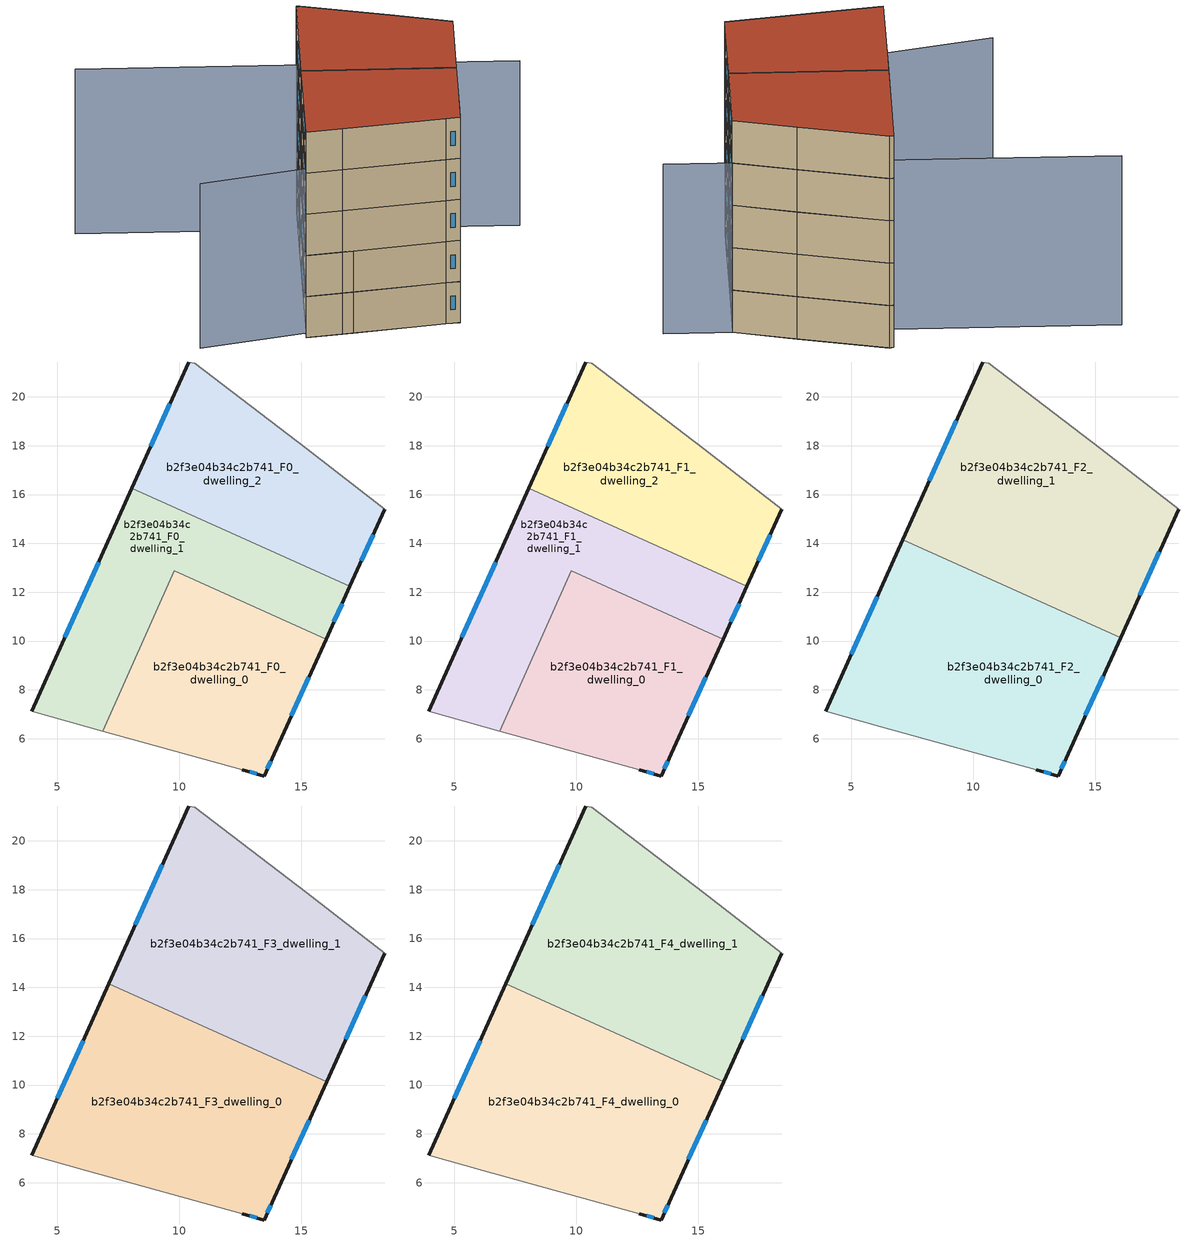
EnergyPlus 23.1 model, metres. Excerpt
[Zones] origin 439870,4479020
b2f3e04b34c2b741_F0_dwelling_0
 floor ground (EU_floor_Construction): 13.88,5.38 16.01,10.08 9.8,12.87 6.86,6.31 12.58,4.72 13.48,4.47 z0
 wall outside (EU_wall_Construction): 16.01,10.08 13.88,5.38 13.48,4.47 12.58,4.72 z0:3
 wall adiabatic (EU_wall_Construction): 12.58,4.72 6.86,6.31 z0:3
 wall to b2f3e04b34c2b741_F0_dwelling_1 (EU_wall_Construction): 6.86,6.31 9.8,12.87 16.01,10.08 z0:3
 window (EU_Window_Construction): 13.18,4.56 12.88,4.64 / 15.3,8.52 14.59,6.94 / 13.75,5.08 13.61,4.77 z0.99:2.01
b2f3e04b34c2b741_F0_dwelling_1
 floor ground (EU_floor_Construction): 16.01,10.08 16.99,12.25 8.06,16.26 3.96,7.12 6.2,6.5 6.86,6.31 9.8,12.87 z0
 wall outside (EU_wall_Construction): 3.96,7.12 8.06,16.26 / 16.99,12.25 16.01,10.08 z0:3
 wall adiabatic (EU_wall_Construction): 6.86,6.31 6.2,6.5 3.96,7.12 z0:3
 wall to b2f3e04b34c2b741_F0_dwelling_2 (EU_wall_Construction): 8.06,16.26 16.99,12.25 z0:3
 window (EU_Window_Construction): 5.32,10.15 6.7,13.23 / 16.66,11.53 16.33,10.8 z0.99:2.01
b2f3e04b34c2b741_F0_dwelling_2
 floor ground (EU_floor_Construction): 16.99,12.25 18.41,15.39 15.21,17.88 10.64,21.37 10.38,21.43 8.06,16.26 z0
 wall outside (EU_wall_Construction): 18.41,15.39 16.99,12.25 / 8.06,16.26 10.38,21.43 z0:3
 wall adiabatic (EU_wall_Construction): 10.38,21.43 10.64,21.37 15.21,17.88 18.41,15.39 z0:3
 window (EU_Window_Construction): 17.94,14.35 17.46,13.29 / 8.83,17.97 9.61,19.71 z0.99:2.01
b2f3e04b34c2b741_F1_dwelling_0
 floor to b2f3e04b34c2b741_F0_dwelling_0 (EU_floor_Construction): 13.88,5.38 16.01,10.08 9.8,12.87 6.86,6.31 12.58,4.72 13.48,4.47 z3
 wall outside (EU_wall_Construction): 16.01,10.08 13.88,5.38 13.48,4.47 12.58,4.72 z3:6
 wall adiabatic (EU_wall_Construction): 12.58,4.72 6.86,6.31 z3:6
 wall to b2f3e04b34c2b741_F1_dwelling_1 (EU_wall_Construction): 6.86,6.31 9.8,12.87 16.01,10.08 z3:6
 window (EU_Window_Construction): 13.18,4.56 12.88,4.64 / 15.3,8.52 14.59,6.94 / 13.75,5.08 13.61,4.77 z3.99:5.01
b2f3e04b34c2b741_F1_dwelling_1
 floor to b2f3e04b34c2b741_F0_dwelling_1 (EU_floor_Construction): 16.01,10.08 16.99,12.25 8.06,16.26 3.96,7.12 6.2,6.5 6.86,6.31 9.8,12.87 z3
 wall outside (EU_wall_Construction): 3.96,7.12 8.06,16.26 / 16.99,12.25 16.01,10.08 z3:6
 wall adiabatic (EU_wall_Construction): 6.86,6.31 6.2,6.5 3.96,7.12 z3:6
 wall to b2f3e04b34c2b741_F1_dwelling_2 (EU_wall_Construction): 8.06,16.26 16.99,12.25 z3:6
 window (EU_Window_Construction): 5.32,10.15 6.7,13.23 / 16.66,11.53 16.33,10.8 z3.99:5.01
b2f3e04b34c2b741_F1_dwelling_2
 floor to b2f3e04b34c2b741_F0_dwelling_2 (EU_floor_Construction): 16.99,12.25 18.41,15.39 15.21,17.88 10.63,21.37 10.38,21.43 8.06,16.26 z3
 wall outside (EU_wall_Construction): 18.41,15.39 16.99,12.25 / 8.06,16.26 10.38,21.43 z3:6
 wall adiabatic (EU_wall_Construction): 10.38,21.43 10.64,21.37 15.21,17.88 18.41,15.39 z3:6
 window (EU_Window_Construction): 17.94,14.35 17.46,13.29 / 8.83,17.97 9.61,19.71 z3.99:5.01
b2f3e04b34c2b741_F2_dwelling_0
 floor to b2f3e04b34c2b741_F1_dwelling_0 (EU_floor_Construction): 13.88,5.38 16.01,10.08 9.8,12.87 6.86,6.31 12.58,4.72 13.48,4.47 z6
 floor to b2f3e04b34c2b741_F1_dwelling_1 (EU_floor_Construction): 16.01,10.08 16.03,10.14 7.11,14.14 3.96,7.12 6.2,6.5 6.86,6.31 9.8,12.87 z6
 wall outside (EU_wall_Construction): 3.96,7.12 7.11,14.14 / 16.03,10.14 13.88,5.38 13.48,4.47 12.58,4.72 z6:9
 wall adiabatic (EU_wall_Construction): 12.58,4.72 6.2,6.5 3.96,7.12 z6:9
 wall to b2f3e04b34c2b741_F2_dwelling_1 (EU_wall_Construction): 7.11,14.14 16.03,10.14 z6:9
 window (EU_Window_Construction): 5,9.45 6.07,11.82 / 15.32,8.56 14.59,6.96 / 13.75,5.08 13.61,4.77 / 13.18,4.56 12.88,4.64 z6.99:8.01
b2f3e04b34c2b741_F2_dwelling_1
 floor to b2f3e04b34c2b741_F1_dwelling_1 (EU_floor_Construction): 16.03,10.14 16.99,12.25 8.06,16.26 7.11,14.14 z6
 floor to b2f3e04b34c2b741_F1_dwelling_2 (EU_floor_Construction): 16.99,12.25 18.41,15.39 15.21,17.88 10.63,21.37 10.38,21.43 8.06,16.26 z6
 wall outside (EU_wall_Construction): 18.41,15.39 16.03,10.14 / 7.11,14.14 10.38,21.43 z6:9
 wall adiabatic (EU_wall_Construction): 10.38,21.43 10.64,21.37 15.21,17.88 18.41,15.39 z6:9
 window (EU_Window_Construction): 17.62,13.65 16.82,11.88 / 8.19,16.56 9.3,19.01 z6.99:8.01
b2f3e04b34c2b741_F3_dwelling_0
 floor to b2f3e04b34c2b741_F2_dwelling_0 (EU_floor_Construction): 13.88,5.38 16.03,10.14 7.11,14.14 3.96,7.12 6.2,6.5 12.58,4.72 13.48,4.47 z9
 wall outside (EU_wall_Construction): 3.96,7.12 7.11,14.14 / 16.03,10.14 13.88,5.38 13.48,4.47 12.58,4.72 z9:12
 wall adiabatic (EU_wall_Construction): 12.58,4.72 6.2,6.5 3.96,7.12 z9:12
 wall to b2f3e04b34c2b741_F3_dwelling_1 (EU_wall_Construction): 7.11,14.14 16.03,10.14 z9:12
 window (EU_Window_Construction): 5,9.45 6.07,11.82 / 15.32,8.56 14.59,6.96 / 13.75,5.08 13.61,4.77 / 13.18,4.56 12.88,4.64 z9.99:11.01
b2f3e04b34c2b741_F3_dwelling_1
 floor to b2f3e04b34c2b741_F2_dwelling_1 (EU_floor_Construction): 16.03,10.14 18.41,15.39 15.21,17.88 10.63,21.37 10.38,21.43 7.11,14.14 z9
 wall outside (EU_wall_Construction): 18.41,15.39 16.03,10.14 / 7.11,14.14 10.38,21.43 z9:12
 wall adiabatic (EU_wall_Construction): 10.38,21.43 10.64,21.37 15.21,17.88 18.41,15.39 z9:12
 window (EU_Window_Construction): 17.62,13.65 16.82,11.88 / 8.19,16.56 9.3,19.01 z9.99:11.01
b2f3e04b34c2b741_F4_dwelling_0
 floor to b2f3e04b34c2b741_F3_dwelling_0 (EU_floor_Construction): 13.88,5.38 16.03,10.14 7.11,14.14 3.96,7.12 6.2,6.5 12.58,4.72 13.48,4.47 z12
 wall outside (EU_wall_Construction): 3.96,7.12 7.11,14.14 / 16.03,10.14 13.88,5.38 13.48,4.47 12.58,4.72 z12:15
 wall adiabatic (EU_wall_Construction): 12.58,4.72 6.2,6.5 3.96,7.12 z12:15
 wall to b2f3e04b34c2b741_F4_dwelling_1 (EU_wall_Construction): 7.11,14.14 16.03,10.14 z12:15
 window (EU_Window_Construction): 5,9.45 6.07,11.82 / 15.32,8.56 14.59,6.96 / 13.75,5.08 13.61,4.77 / 13.18,4.56 12.88,4.64 z12.99:14.01
 roof outside (EU_roof_Construction): 16.03,10.14 13.88,5.38 13.48,4.47 12.58,4.72 6.2,6.5 3.96,7.12 7.11,14.14 z15
b2f3e04b34c2b741_F4_dwelling_1
 floor to b2f3e04b34c2b741_F3_dwelling_1 (EU_floor_Construction): 16.03,10.14 18.41,15.39 15.21,17.88 10.63,21.37 10.38,21.43 7.11,14.14 z12
 wall outside (EU_wall_Construction): 18.41,15.39 16.03,10.14 / 7.11,14.14 10.38,21.43 z12:15
 wall adiabatic (EU_wall_Construction): 10.38,21.43 10.64,21.37 15.21,17.88 18.41,15.39 z12:15
 window (EU_Window_Construction): 17.62,13.65 16.82,11.88 / 8.19,16.56 9.3,19.01 z12.99:14.01
 roof outside (EU_roof_Construction): 15.21,17.88 18.41,15.39 16.03,10.14 7.11,14.14 10.38,21.43 10.64,21.37 z15
shading: -2.6,8.97 13.14,5.97 / 22.26,13.65 -3.3,25.21 z0:12
[Building]
EU S2 Campaign: North Axis=0; Terrain=City; Solar Distribution=FullExterior
[Site:Location]
Madrid: Latitude=40.5; Longitude=-3.5; Time Zone=1; Elevation=609
[SizingPeriod:WeatherFileDays]
AnnualSizingPeriod: Begin Month=1; Begin Day of Month=1; End Month=12; End Day of Month=31; Day of Week for Start Day=Monday; Use Weather File Daylight Saving Period=No; Use Weather File Rain and Snow Indicators=No
[MATERIAL]
EU_InternalMass_Material: Roughness=MediumRough; Thickness=0.1; Conductivity=1; Density=1800; Specific Heat=900; Thermal Absorptance=0.9; Solar Absorptance=0.7; Visible Absorptance=0.7
[MATERIAL:NOMASS] Roughness=MediumRough; Thermal Absorptance=0.9; Solar Absorptance=0.7; Visible Absorptance=0.7
Name | Thermal Resistance
EU_wall_NoMass | 0.609216
EU_roof_NoMass | 0.513268
EU_floor_NoMass | 0.568163
[WINDOWMATERIAL:SIMPLEGLAZINGSYSTEM]
EU_Window_SimpleGlazing: UFactor=5.50606; Solar Heat Gain Coefficient=0.85; Visible Transmittance=0.85
[CONSTRUCTION]
EU_wall_Construction: EU_wall_NoMass
EU_roof_Construction: EU_roof_NoMass
EU_floor_Construction: EU_floor_NoMass
EU_InternalMass_Construction: EU_InternalMass_Material
EU_Window_Construction: EU_Window_SimpleGlazing
[ZONE] Type=1; Multiplier=1; Ceiling Height=autocalculate; Floor Area=autocalculate; Part of Total Floor Area=Yes
Name | Volume
b2f3e04b34c2b741_F0_dwelling_0; b2f3e04b34c2b741_F1_dwelling_0 | 135.943
b2f3e04b34c2b741_F2_dwelling_0 | 203.907
b2f3e04b34c2b741_F3_dwelling_0; b2f3e04b34c2b741_F4_dwelling_0 | 203.912
b2f3e04b34c2b741_F0_dwelling_1; b2f3e04b34c2b741_F1_dwelling_1 | 135.952
b2f3e04b34c2b741_F2_dwelling_1 | 203.925
b2f3e04b34c2b741_F3_dwelling_1; b2f3e04b34c2b741_F4_dwelling_1 | 203.934
b2f3e04b34c2b741_F0_dwelling_2 | 135.942
b2f3e04b34c2b741_F1_dwelling_2 | 135.941
[INTERNALMASS] Construction=EU_InternalMass_Construction
Name | Zone or ZoneList | Surface Area
b2f3e04b34c2b741_F0_dwelling_0_EU_InternalMass | b2f3e04b34c2b741_F0_dwelling_0 | 45.3143
b2f3e04b34c2b741_F0_dwelling_1_EU_InternalMass | b2f3e04b34c2b741_F0_dwelling_1 | 45.3173
b2f3e04b34c2b741_F0_dwelling_2_EU_InternalMass | b2f3e04b34c2b741_F0_dwelling_2 | 45.3137
b2f3e04b34c2b741_F1_dwelling_0_EU_InternalMass | b2f3e04b34c2b741_F1_dwelling_0 | 45.3143
b2f3e04b34c2b741_F1_dwelling_1_EU_InternalMass | b2f3e04b34c2b741_F1_dwelling_1 | 45.3173
b2f3e04b34c2b741_F1_dwelling_2_EU_InternalMass | b2f3e04b34c2b741_F1_dwelling_2 | 45.3137
b2f3e04b34c2b741_F2_dwelling_0_EU_InternalMass | b2f3e04b34c2b741_F2_dwelling_0 | 67.971
b2f3e04b34c2b741_F2_dwelling_1_EU_InternalMass | b2f3e04b34c2b741_F2_dwelling_1 | 67.9779
b2f3e04b34c2b741_F3_dwelling_0_EU_InternalMass | b2f3e04b34c2b741_F3_dwelling_0 | 67.971
b2f3e04b34c2b741_F3_dwelling_1_EU_InternalMass | b2f3e04b34c2b741_F3_dwelling_1 | 67.9779
b2f3e04b34c2b741_F4_dwelling_0_EU_InternalMass | b2f3e04b34c2b741_F4_dwelling_0 | 67.971
b2f3e04b34c2b741_F4_dwelling_1_EU_InternalMass | b2f3e04b34c2b741_F4_dwelling_1 | 67.9779
[OTHEREQUIPMENT] Fuel Type=Electricity; Design Level Calculation Method=Watts/Area; Power per Zone Floor Area=1; Fraction Latent=0; Fraction Radiant=0; Fraction Lost=0; Carbon Dioxide Generation Rate=0; EndUse Subcategory=EU_Step8_InternalGains
Name | Zone or ZoneList or Space or SpaceList | Schedule
EU_Step8_InternalGain_b2f3e04b34c2b741_F0_dwelling_0_f000 | b2f3e04b34c2b741_F0_dwelling_0 | EU_Step8_GainSchedule_b2f3e04b34c2b741_F0_dwelling_0_f000
EU_Step8_InternalGain_b2f3e04b34c2b741_F0_dwelling_1_f000 | b2f3e04b34c2b741_F0_dwelling_1 | EU_Step8_GainSchedule_b2f3e04b34c2b741_F0_dwelling_1_f000
EU_Step8_InternalGain_b2f3e04b34c2b741_F0_dwelling_2_f000 | b2f3e04b34c2b741_F0_dwelling_2 | EU_Step8_GainSchedule_b2f3e04b34c2b741_F0_dwelling_2_f000
EU_Step8_InternalGain_b2f3e04b34c2b741_F1_dwelling_0_f000 | b2f3e04b34c2b741_F1_dwelling_0 | EU_Step8_GainSchedule_b2f3e04b34c2b741_F1_dwelling_0_f000
EU_Step8_InternalGain_b2f3e04b34c2b741_F1_dwelling_1_f000 | b2f3e04b34c2b741_F1_dwelling_1 | EU_Step8_GainSchedule_b2f3e04b34c2b741_F1_dwelling_1_f000
EU_Step8_InternalGain_b2f3e04b34c2b741_F1_dwelling_2_f000 | b2f3e04b34c2b741_F1_dwelling_2 | EU_Step8_GainSchedule_b2f3e04b34c2b741_F1_dwelling_2_f000
EU_Step8_InternalGain_b2f3e04b34c2b741_F2_dwelling_0_f000 | b2f3e04b34c2b741_F2_dwelling_0 | EU_Step8_GainSchedule_b2f3e04b34c2b741_F2_dwelling_0_f000
EU_Step8_InternalGain_b2f3e04b34c2b741_F2_dwelling_1_f000 | b2f3e04b34c2b741_F2_dwelling_1 | EU_Step8_GainSchedule_b2f3e04b34c2b741_F2_dwelling_1_f000
EU_Step8_InternalGain_b2f3e04b34c2b741_F3_dwelling_0_f000 | b2f3e04b34c2b741_F3_dwelling_0 | EU_Step8_GainSchedule_b2f3e04b34c2b741_F3_dwelling_0_f000
EU_Step8_InternalGain_b2f3e04b34c2b741_F3_dwelling_1_f000 | b2f3e04b34c2b741_F3_dwelling_1 | EU_Step8_GainSchedule_b2f3e04b34c2b741_F3_dwelling_1_f000
EU_Step8_InternalGain_b2f3e04b34c2b741_F4_dwelling_0_f000 | b2f3e04b34c2b741_F4_dwelling_0 | EU_Step8_GainSchedule_b2f3e04b34c2b741_F4_dwelling_0_f000
EU_Step8_InternalGain_b2f3e04b34c2b741_F4_dwelling_1_f000 | b2f3e04b34c2b741_F4_dwelling_1 | EU_Step8_GainSchedule_b2f3e04b34c2b741_F4_dwelling_1_f000
[ZONEVENTILATION:DESIGNFLOWRATE] Schedule=EU_AlwaysOn; Design Flow Rate Calculation Method=AirChanges/Hour; Air Changes per Hour=0.752966; Ventilation Type=Natural; Fan Pressure Rise=0; Fan Total Efficiency=1; Constant Term Coefficient=1; Temperature Term Coefficient=0; Velocity Term Coefficient=0; Velocity Squared Term Coefficient=0; Minimum Indoor Temperature=-100; Maximum Indoor Temperature=100; Delta Temperature=-100; Minimum Outdoor Temperature=-100; Maximum Outdoor Temperature=100; Maximum Wind Speed=40
Name | Zone or ZoneList or Space or SpaceList
EU_ConstantAir_b2f3e04b34c2b741_F0_dwelling_0 | b2f3e04b34c2b741_F0_dwelling_0
EU_ConstantAir_b2f3e04b34c2b741_F0_dwelling_1 | b2f3e04b34c2b741_F0_dwelling_1
EU_ConstantAir_b2f3e04b34c2b741_F0_dwelling_2 | b2f3e04b34c2b741_F0_dwelling_2
EU_ConstantAir_b2f3e04b34c2b741_F1_dwelling_0 | b2f3e04b34c2b741_F1_dwelling_0
EU_ConstantAir_b2f3e04b34c2b741_F1_dwelling_1 | b2f3e04b34c2b741_F1_dwelling_1
EU_ConstantAir_b2f3e04b34c2b741_F1_dwelling_2 | b2f3e04b34c2b741_F1_dwelling_2
EU_ConstantAir_b2f3e04b34c2b741_F2_dwelling_0 | b2f3e04b34c2b741_F2_dwelling_0
EU_ConstantAir_b2f3e04b34c2b741_F2_dwelling_1 | b2f3e04b34c2b741_F2_dwelling_1
EU_ConstantAir_b2f3e04b34c2b741_F3_dwelling_0 | b2f3e04b34c2b741_F3_dwelling_0
EU_ConstantAir_b2f3e04b34c2b741_F3_dwelling_1 | b2f3e04b34c2b741_F3_dwelling_1
EU_ConstantAir_b2f3e04b34c2b741_F4_dwelling_0 | b2f3e04b34c2b741_F4_dwelling_0
EU_ConstantAir_b2f3e04b34c2b741_F4_dwelling_1 | b2f3e04b34c2b741_F4_dwelling_1
[HVACTEMPLATE:THERMOSTAT] Constant Heating Setpoint=20; Constant Cooling Setpoint=50
EU_HeatOnly_b2f3e04b34c2b741_F0_dwelling_0; EU_HeatOnly_b2f3e04b34c2b741_F0_dwelling_1; EU_HeatOnly_b2f3e04b34c2b741_F0_dwelling_2; EU_HeatOnly_b2f3e04b34c2b741_F1_dwelling_0; EU_HeatOnly_b2f3e04b34c2b741_F1_dwelling_1; EU_HeatOnly_b2f3e04b34c2b741_F1_dwelling_2; EU_HeatOnly_b2f3e04b34c2b741_F2_dwelling_0; EU_HeatOnly_b2f3e04b34c2b741_F2_dwelling_1; EU_HeatOnly_b2f3e04b34c2b741_F3_dwelling_0; EU_HeatOnly_b2f3e04b34c2b741_F3_dwelling_1; EU_HeatOnly_b2f3e04b34c2b741_F4_dwelling_0; EU_HeatOnly_b2f3e04b34c2b741_F4_dwelling_1
[HVACTEMPLATE:ZONE:IDEALLOADSAIRSYSTEM] System Availability Schedule=EU_AlwaysOn; Maximum Heating Supply Air Temperature=50; Minimum Cooling Supply Air Temperature=13; Maximum Heating Supply Air Humidity Ratio=0.0156; Minimum Cooling Supply Air Humidity Ratio=0.0077; Heating Limit=NoLimit; Cooling Limit=NoLimit; Heating Availability Schedule=EU_AlwaysOn; Cooling Availability Schedule=EU_CoolingOff; Dehumidification Control Type=ConstantSensibleHeatRatio; Cooling Sensible Heat Ratio=0.7; Dehumidification Setpoint=60; Humidification Control Type=None; Humidification Setpoint=30; Outdoor Air Method=None; Outdoor Air Flow Rate per Person=0.00944; Outdoor Air Flow Rate per Zone Floor Area=0; Outdoor Air Flow Rate per Zone=0; Demand Controlled Ventilation Type=None; Outdoor Air Economizer Type=NoEconomizer; Heat Recovery Type=None; Sensible Heat Recovery Effectiveness=0.7; Latent Heat Recovery Effectiveness=0.65
Name | Template Thermostat
b2f3e04b34c2b741_F0_dwelling_0 | EU_HeatOnly_b2f3e04b34c2b741_F0_dwelling_0
b2f3e04b34c2b741_F0_dwelling_1 | EU_HeatOnly_b2f3e04b34c2b741_F0_dwelling_1
b2f3e04b34c2b741_F0_dwelling_2 | EU_HeatOnly_b2f3e04b34c2b741_F0_dwelling_2
b2f3e04b34c2b741_F1_dwelling_0 | EU_HeatOnly_b2f3e04b34c2b741_F1_dwelling_0
b2f3e04b34c2b741_F1_dwelling_1 | EU_HeatOnly_b2f3e04b34c2b741_F1_dwelling_1
b2f3e04b34c2b741_F1_dwelling_2 | EU_HeatOnly_b2f3e04b34c2b741_F1_dwelling_2
b2f3e04b34c2b741_F2_dwelling_0 | EU_HeatOnly_b2f3e04b34c2b741_F2_dwelling_0
b2f3e04b34c2b741_F2_dwelling_1 | EU_HeatOnly_b2f3e04b34c2b741_F2_dwelling_1
b2f3e04b34c2b741_F3_dwelling_0 | EU_HeatOnly_b2f3e04b34c2b741_F3_dwelling_0
b2f3e04b34c2b741_F3_dwelling_1 | EU_HeatOnly_b2f3e04b34c2b741_F3_dwelling_1
b2f3e04b34c2b741_F4_dwelling_0 | EU_HeatOnly_b2f3e04b34c2b741_F4_dwelling_0
b2f3e04b34c2b741_F4_dwelling_1 | EU_HeatOnly_b2f3e04b34c2b741_F4_dwelling_1
[SIZING:ZONE] Zone Cooling Design Supply Air Temperature Input Method=SupplyAirTemperature; Zone Cooling Design Supply Air Temperature=13; Zone Heating Design Supply Air Temperature Input Method=SupplyAirTemperature; Zone Heating Design Supply Air Temperature=50; Zone Cooling Design Supply Air Humidity Ratio=0.008; Zone Heating Design Supply Air Humidity Ratio=0.008; Cooling Design Air Flow Method=DesignDay; Cooling Design Air Flow Rate=0; Cooling Minimum Air Flow per Zone Floor Area=0.000762; Cooling Minimum Air Flow=0; Cooling Minimum Air Flow Fraction=0.2; Heating Design Air Flow Method=DesignDay; Heating Design Air Flow Rate=0; Heating Maximum Air Flow per Zone Floor Area=0.002032; Heating Maximum Air Flow=0.141576; Heating Maximum Air Flow Fraction=0.3; Account for Dedicated Outdoor Air System=No; Dedicated Outdoor Air System Control Strategy=NeutralSupplyAir; Dedicated Outdoor Air Low Setpoint Temperature for Design=autosize; Dedicated Outdoor Air High Setpoint Temperature for Design=autosize; Zone Load Sizing Method=Sensible Load Only No Latent Load; Zone Latent Cooling Design Supply Air Humidity Ratio Input Method=HumidityRatioDifference; Zone Cooling Design Supply Air Humidity Ratio Difference=0.005; Zone Latent Heating Design Supply Air Humidity Ratio Input Method=HumidityRatioDifference; Zone Humidification Design Supply Air Humidity Ratio Difference=0.005
b2f3e04b34c2b741_F0_dwelling_0; b2f3e04b34c2b741_F0_dwelling_1; b2f3e04b34c2b741_F0_dwelling_2; b2f3e04b34c2b741_F1_dwelling_0; b2f3e04b34c2b741_F1_dwelling_1; b2f3e04b34c2b741_F1_dwelling_2; b2f3e04b34c2b741_F2_dwelling_0; b2f3e04b34c2b741_F2_dwelling_1; b2f3e04b34c2b741_F3_dwelling_0; b2f3e04b34c2b741_F3_dwelling_1; b2f3e04b34c2b741_F4_dwelling_0; b2f3e04b34c2b741_F4_dwelling_1
[SCHEDULE:CONSTANT]
Name | Hourly Value
EU_AlwaysOn | 1
EU_CoolingOff | 0
[SCHEDULE:FILE] Column Number=1; Rows to Skip at Top=0; Number of Hours of Data=8760; Column Separator=Comma; Interpolate to Timestep=No; Minutes per Item=60; Adjust Schedule for Daylight Savings=Yes
Name | File
EU_Step8_GainSchedule_b2f3e04b34c2b741_F0_dwelling_0_f000 | ../../schedules/b2f3e04b34c2b741/b2f3e04b34c2b741_F0_dwelling_0_f000_gain.csv
EU_Step8_GainSchedule_b2f3e04b34c2b741_F0_dwelling_1_f000 | ../../schedules/b2f3e04b34c2b741/b2f3e04b34c2b741_F0_dwelling_1_f000_gain.csv
EU_Step8_GainSchedule_b2f3e04b34c2b741_F0_dwelling_2_f000 | ../../schedules/b2f3e04b34c2b741/b2f3e04b34c2b741_F0_dwelling_2_f000_gain.csv
EU_Step8_GainSchedule_b2f3e04b34c2b741_F1_dwelling_0_f000 | ../../schedules/b2f3e04b34c2b741/b2f3e04b34c2b741_F1_dwelling_0_f000_gain.csv
EU_Step8_GainSchedule_b2f3e04b34c2b741_F1_dwelling_1_f000 | ../../schedules/b2f3e04b34c2b741/b2f3e04b34c2b741_F1_dwelling_1_f000_gain.csv
EU_Step8_GainSchedule_b2f3e04b34c2b741_F1_dwelling_2_f000 | ../../schedules/b2f3e04b34c2b741/b2f3e04b34c2b741_F1_dwelling_2_f000_gain.csv
EU_Step8_GainSchedule_b2f3e04b34c2b741_F2_dwelling_0_f000 | ../../schedules/b2f3e04b34c2b741/b2f3e04b34c2b741_F2_dwelling_0_f000_gain.csv
EU_Step8_GainSchedule_b2f3e04b34c2b741_F2_dwelling_1_f000 | ../../schedules/b2f3e04b34c2b741/b2f3e04b34c2b741_F2_dwelling_1_f000_gain.csv
EU_Step8_GainSchedule_b2f3e04b34c2b741_F3_dwelling_0_f000 | ../../schedules/b2f3e04b34c2b741/b2f3e04b34c2b741_F3_dwelling_0_f000_gain.csv
EU_Step8_GainSchedule_b2f3e04b34c2b741_F3_dwelling_1_f000 | ../../schedules/b2f3e04b34c2b741/b2f3e04b34c2b741_F3_dwelling_1_f000_gain.csv
EU_Step8_GainSchedule_b2f3e04b34c2b741_F4_dwelling_0_f000 | ../../schedules/b2f3e04b34c2b741/b2f3e04b34c2b741_F4_dwelling_0_f000_gain.csv
EU_Step8_GainSchedule_b2f3e04b34c2b741_F4_dwelling_1_f000 | ../../schedules/b2f3e04b34c2b741/b2f3e04b34c2b741_F4_dwelling_1_f000_gain.csv
